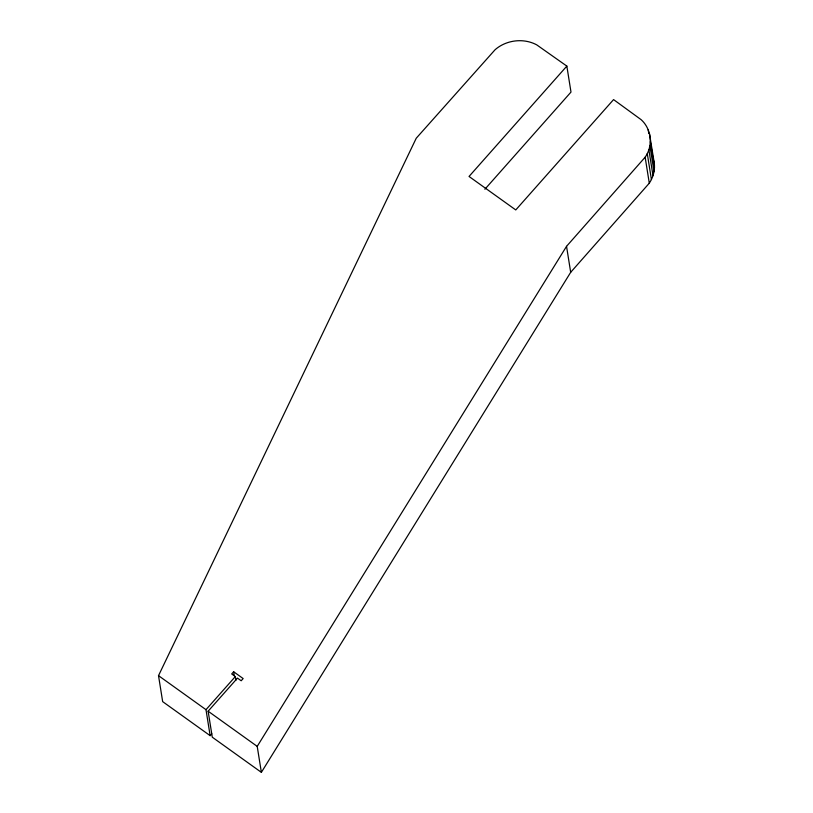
<?xml version="1.0" encoding="UTF-8"?>
<svg xmlns="http://www.w3.org/2000/svg" width="813" height="813" viewBox="0 0 813 813"><rect width="100%" height="100%" fill="white"/><g stroke="black" fill="none" stroke-linecap="round" stroke-linejoin="round"><path stroke-width="1.22" d="M235.922 680.278L235.333 676.568L231.695 673.957L233.646 671.751L243.148 678.56L241.187 680.766L237.467 678.103L208.128 711.202L212.284 737.188L261.369 772.35L257.213 746.375L566.539 246.329L645.146 157.204C653.266 145.862 651.569 129.013 641.132 119.674L613.571 99.593L515.767 209.937L469.04 176.462L566.844 66.097L536.712 44.847C523.542 37.815 506.326 39.908 495.107 49.705L416.246 138.23L158.515 675.654L162.661 701.629L210.14 735.653L211.817 733.763M261.369 772.35L570.685 272.304L649.292 183.189C653.124 177.458 655.034 170.476 654.353 163.596L649.475 133.627M484.894 189.236L570.99 92.082L566.844 66.097M210.14 735.653L205.994 709.678L235.333 676.568M158.515 675.654L205.994 709.678M208.128 711.202L257.213 746.375M652.331 155.75L654.353 163.596M650.339 141.675L654.485 167.651M648.185 129.775L648.774 133.484M649.882 145.73L654.038 171.716M648.855 149.714L653.012 175.699M647.27 153.566L651.416 179.541M645.146 157.204L649.292 183.189M566.539 246.329L570.685 272.304M233.646 671.751L234.246 675.461"/></g></svg>
